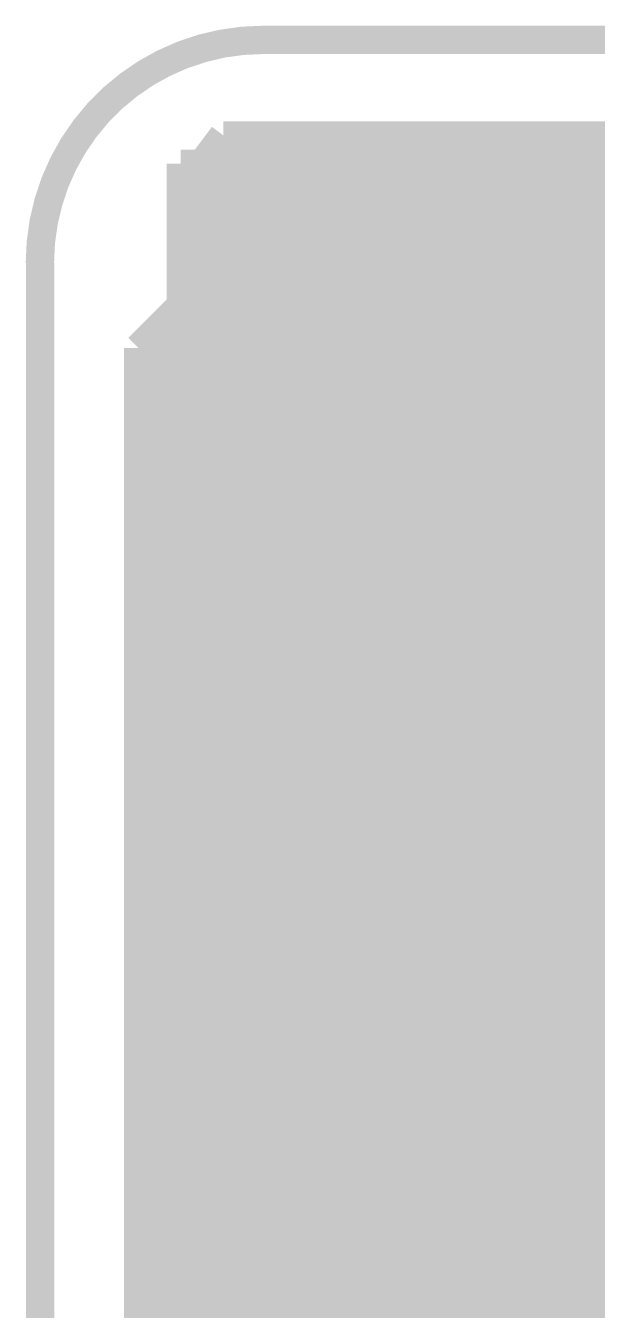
# Model space of a CAD drawing. Extents: x -72 to 72, y -47 to 50.
# Drawn here: x -72.13 to -67.01, y 6.61 to 18.13 of the extents above; entities that cross this region are included whole.
import ezdxf

# ---------------------------------------------------------------- set-up
doc = ezdxf.new("R2010")
doc.units = 0
doc.header["$MEASUREMENT"] = 0
doc.layers.get('0').update_dxf_attribs({"linetype": 'CONTINUOUS'})
for name, color, linetype in [('22-303-0_BOT', 7, 'CONTINUOUS'), ('22-303-0_DRD', 7, 'CONTINUOUS'), ('22-303-0_GND', 6, 'CONTINUOUS'), ('22-303-0_IN1', 4, 'CONTINUOUS'), ('22-303-0_IN2', 3, 'CONTINUOUS'), ('22-303-0_PWR', 5, 'CONTINUOUS'), ('22-303-0_SMB', 10, 'CONTINUOUS'), ('22-303-0_SMT', 14, 'CONTINUOUS'), ('22-303-0_TOP', 8, 'CONTINUOUS'), ('THRUHOLE_TAP', 7, 'CONTINUOUS')]:
    doc.layers.add(name, color=color, linetype=linetype)

# ---------------------------------------------------------------- blocks, each defined once
blk = doc.blocks.new('ROUND_1')
at = {"const_width": 0.50038}
blk.add_lwpolyline([(-0.25019, 0, 1), (0.25019, 0, 1)], format="xyb", close=True, dxfattribs=at)
blk = doc.blocks.new('ROUND_29')
at = {"const_width": 2.99974}
blk.add_lwpolyline([(-1.49987, 0, 1), (1.49987, 0, 1)], format="xyb", close=True, dxfattribs=at)
blk = doc.blocks.new('ROUND_77')
at = {"const_width": 3.24993}
blk.add_lwpolyline([(-1.624964, 0, 1), (1.624964, 0, 1)], format="xyb", close=True, dxfattribs=at)
blk = doc.blocks.new('ROUND_20')
at = {"const_width": 0.7493}
blk.add_lwpolyline([(-0.37465, 0, 1), (0.37465, 0, 1)], format="xyb", close=True, dxfattribs=at)
blk = doc.blocks.new('ROUND_102')
at = {"const_width": 1.6002}
blk.add_lwpolyline([(-0.8001, 0, 1), (0.8001, 0, 1)], format="xyb", close=True, dxfattribs=at)

msp = doc.modelspace()

# ---------------------------------------------------------------- linework, layer by layer
at = {"layer": '22-303-0_BOT'}
for points, const_width in [([(-70.358, 17.145), (-70.739, 16.637)], 0.254), ([(-44.958, 17.145), (-70.358, 17.145)], 0.254), ([(-70.2818, 17.145), (-70.2818, 16.55318)], 0.254), ([(-70.0532, 17.145), (-70.0532, 16.65224)], 0.254), ([(-69.8246, 17.145), (-69.8246, 16.67764)], 0.254), ([(-69.596, 17.145), (-69.596, 16.637)], 0.254), ([(-69.3674, 17.145), (-69.3674, 16.51762)], 0.254), ([(-69.1388, 17.145), (-69.1388, 16.25092)], 0.254), ([(-68.9102, 17.145), (-68.9102, 14.39672)], 0.254), ([(-68.6816, 17.145), (-68.6816, 14.39672)], 0.254), ([(-68.453, 17.145), (-68.453, 14.39672)], 0.254), ([(-68.2244, 17.145), (-68.2244, 14.39672)], 0.254), ([(-67.9958, 17.145), (-67.9958, 14.39672)], 0.254), ([(-67.7672, 17.145), (-67.7672, 14.39672)], 0.254), ([(-67.5386, 17.145), (-67.5386, 14.39672)], 0.254), ([(-67.31, 17.145), (-67.31, 14.39672)], 0.254), ([(-67.0814, 17.145), (-67.0814, 14.39672)], 0.254), ([(-70.5104, 16.9418), (-70.5104, 16.33474)], 0.254), ([(-28.85948, 16.9926), (-70.4723, 16.9926)], 0.254), ([(-30.79496, 16.764), (-70.64248, 16.764)], 0.254), ([(-70.739, 16.637), (-70.739, -4.953)], 0.254), ([(-70.30974, 16.5354), (-70.739, 16.5354)], 0.254), ([(-31.02864, 16.5354), (-69.39026, 16.5354)], 0.254), ([(-70.52818, 16.3068), (-70.739, 16.3068)], 0.254), ([(-31.25724, 16.3068), (-69.17182, 16.3068)], 0.254), ([(-70.62724, 16.0782), (-70.739, 16.0782)], 0.254), ([(-31.48584, 16.0782), (-69.07022, 16.0782)], 0.254), ([(-70.65264, 15.8496), (-70.739, 15.8496)], 0.254), ([(-31.71444, 15.8496), (-69.04482, 15.8496)], 0.254), ([(-70.612, 15.621), (-70.739, 15.621)], 0.254), ([(-44.24426, 15.621), (-69.08546, 15.621)], 0.254), ([(-69.1388, 15.49908), (-69.1388, 14.39672)], 0.254), ([(-70.49262, 15.3924), (-70.739, 15.3924)], 0.254), ([(-70.5104, 15.41526), (-70.5104, -4.953)], 0.254), ([(-44.5389, 15.3924), (-69.20738, 15.3924)], 0.254), ([(-70.2818, 15.19682), (-70.2818, 14.39672)], 0.254), ([(-69.3674, 15.23238), (-69.3674, 14.39672)], 0.254), ([(-70.22592, 15.1638), (-70.739, 15.1638)], 0.254), ([(-70.0532, 15.09522), (-70.0532, 14.39672)], 0.254), ([(-69.596, 15.11046), (-69.596, 14.39672)], 0.254), ([(-57.67578, 15.1638), (-69.47408, 15.1638)], 0.254), ([(-69.8246, 15.06982), (-69.8246, 14.39672)], 0.254), ([(-58.0263, 14.9352), (-70.739, 14.9352)], 0.254), ([(-58.22696, 14.7066), (-70.739, 14.7066)], 0.254), ([(-58.35142, 14.478), (-70.739, 14.478)], 0.254), ([(-66.34226, 14.39672), (-70.30212, 14.39672), (-70.30212, 12.31392)], 0.254), ([(-70.30212, 14.2494), (-70.739, 14.2494)], 0.254), ([(-70.30212, 14.0208), (-70.739, 14.0208)], 0.254), ([(-69.11848, 13.7795), (-69.04228, 13.99032), (-68.59778, 13.99032), (-68.52412, 13.7795), (-68.52412, 13.56868), (-68.59778, 13.35532), (-69.04228, 13.35532), (-69.11848, 13.1445), (-69.11848, 12.93368), (-69.04228, 12.72032), (-68.59778, 12.72032), (-68.52412, 12.93368)], 0.2032), ([(-67.26682, 12.72032), (-66.74866, 12.72032), (-66.74866, 13.99032)], 0.2032), ([(-70.30212, 13.7922), (-70.739, 13.7922)], 0.254), ([(-70.30212, 13.5636), (-70.739, 13.5636)], 0.254), ([(-70.30212, 13.335), (-70.739, 13.335)], 0.254), ([(-70.30212, 13.1064), (-70.739, 13.1064)], 0.254), ([(-69.74586, 12.72032), (-69.89318, 12.72032), (-69.89318, 12.93368), (-69.74586, 12.93368), (-69.74586, 12.72032)], 0.2032), ([(-67.89674, 12.72032), (-68.04406, 12.72032), (-68.04406, 12.93368), (-67.89674, 12.93368), (-67.89674, 12.72032)], 0.2032), ([(-70.30212, 12.8778), (-70.739, 12.8778)], 0.254), ([(-70.30212, 12.6492), (-70.739, 12.6492)], 0.254), ([(-70.30212, 12.4206), (-70.739, 12.4206)], 0.254), ([(-66.34226, 12.31392), (-70.30212, 12.31392)], 0.254), ([(-70.2818, 12.31392), (-70.2818, -4.953)], 0.254), ([(-70.0532, 12.31392), (-70.0532, -4.953)], 0.254), ([(-69.8246, 12.31392), (-69.8246, -4.953)], 0.254), ([(-69.596, 12.31392), (-69.596, -4.953)], 0.254), ([(-69.3674, 12.31392), (-69.3674, -4.953)], 0.254), ([(-69.1388, 12.31392), (-69.1388, 8.03402)], 0.254), ([(-68.9102, 12.31392), (-68.9102, 8.56488)], 0.254), ([(-68.6816, 12.31392), (-68.6816, 8.93064)], 0.254), ([(-68.453, 12.31392), (-68.453, 9.21258)], 0.254), ([(-68.2244, 12.31392), (-68.2244, 9.44372)], 0.254), ([(-67.9958, 12.31392), (-67.9958, 9.63168)], 0.254), ([(-67.7672, 12.31392), (-67.7672, 9.7917)], 0.254), ([(-67.5386, 12.31392), (-67.5386, 9.92378)], 0.254), ([(-67.31, 12.31392), (-67.31, 10.033)], 0.254), ([(-67.0814, 12.31392), (-67.0814, 10.1219)], 0.254), ([(-58.45556, 12.192), (-70.739, 12.192)], 0.254), ([(-58.45556, 11.9634), (-70.739, 11.9634)], 0.254), ([(-58.45556, 11.7348), (-70.739, 11.7348)], 0.254), ([(-58.45556, 11.5062), (-70.739, 11.5062)], 0.254), ([(-58.45556, 11.2776), (-70.739, 11.2776)], 0.254), ([(-58.45556, 11.049), (-70.739, 11.049)], 0.254), ([(-58.45556, 10.8204), (-70.739, 10.8204)], 0.254), ([(-58.45556, 10.5918), (-70.739, 10.5918)], 0.254), ([(-58.45556, 10.3632), (-70.739, 10.3632)], 0.254), ([(-67.0433, 10.1346), (-70.739, 10.1346)], 0.254), ([(-67.57162, 9.906), (-70.739, 9.906)], 0.254), ([(-67.93484, 9.6774), (-70.739, 9.6774)], 0.254), ([(-68.21678, 9.4488), (-70.739, 9.4488)], 0.254), ([(-68.44792, 9.2202), (-70.739, 9.2202)], 0.254), ([(-68.63588, 8.9916), (-70.739, 8.9916)], 0.254), ([(-68.79336, 8.763), (-70.739, 8.763)], 0.254), ([(-68.92544, 8.5344), (-70.739, 8.5344)], 0.254), ([(-69.03466, 8.3058), (-70.739, 8.3058)], 0.254), ([(-69.12356, 8.0772), (-70.739, 8.0772)], 0.254), ([(-69.19214, 7.8486), (-70.739, 7.8486)], 0.254), ([(-69.24548, 7.62), (-70.739, 7.62)], 0.254), ([(-69.28104, 7.3914), (-70.739, 7.3914)], 0.254), ([(-69.30136, 7.1628), (-70.739, 7.1628)], 0.254), ([(-69.3039, 6.9342), (-70.739, 6.9342)], 0.254), ([(-69.2912, 6.7056), (-70.739, 6.7056)], 0.254)]:
    msp.add_lwpolyline(points, dxfattribs=dict(at, const_width=const_width))
at = {"layer": '22-303-0_BOT', "const_width": 0.254}
for points in [[(-69.85, 16.68018, 0.4142136), (-70.65518, 15.875)], [(-69.04482, 15.875, 0.4142136), (-69.85, 16.68018)], [(-70.65518, 15.875, 0.4142136), (-69.85, 15.06982)], [(-69.85, 15.06982, 0.4142136), (-69.04482, 15.875)], [(-65.99936, 10.30478, 0.4142136), (-69.3039, 7.00024)], [(-69.3039, 7.00024, 0.4142136), (-65.99936, 3.6957)]]:
    msp.add_lwpolyline(points, format="xyb", dxfattribs=at)
at = {"layer": '22-303-0_DRD', "const_width": 0.254}
msp.add_lwpolyline([(-69.99986, 18.00098, 0.4142136), (-72.00138, 15.99946)], format="xyb", dxfattribs=at)
for points in [[(-69.99986, 18.00098), (-46.40072, 18.00098)], [(-71.99884, -4.0005), (-71.99884, 15.99946)]]:
    msp.add_lwpolyline(points, dxfattribs=at)
at = {"layer": '22-303-0_GND', "const_width": 0.254}
msp.add_lwpolyline([(-69.99986, 18.00098, 0.4142136), (-72.00138, 15.99946)], format="xyb", dxfattribs=at)
at = {"layer": '22-303-0_GND'}
for points, const_width in [([(-69.99986, 18.00098), (-46.40072, 18.00098)], 0.254), ([(-71.99884, -4.0005), (-71.99884, 15.99946)], 0.254), ([(-67.9831, 13.99032), (-67.9831, 12.72032), (-68.13042, 12.93368), (-68.4276, 13.7795), (-68.57492, 13.99032), (-68.57492, 12.72032)], 0.2032), ([(-69.35216, 13.35532), (-69.05498, 13.35532), (-69.05498, 12.93368), (-69.13118, 12.72032), (-69.57568, 12.72032), (-69.64934, 12.93368), (-69.64934, 13.7795), (-69.57568, 13.99032), (-69.13118, 13.99032), (-69.05498, 13.7795)], 0.2032), ([(-67.50304, 12.72032), (-67.05854, 12.72032), (-66.90868, 13.1445), (-66.90868, 13.56868), (-67.05854, 13.99032), (-67.50304, 13.99032)], 0.2032), ([(-67.42938, 12.72032), (-67.42938, 13.99032)], 0.2032)]:
    msp.add_lwpolyline(points, dxfattribs=dict(at, const_width=const_width))
at = {"layer": '22-303-0_IN1', "const_width": 0.254}
for points in [[(-69.215, 17.145), (-71.12, 15.24)], [(-69.2912, 17.0688), (-69.2912, 7.29742)], [(-32.98698, 17.0942), (-69.2658, 17.0942)], [(-45.339, 17.145), (-69.215, 17.145)], [(-69.0626, 17.145), (-69.0626, 8.23976)], [(-68.834, 17.145), (-68.834, 8.6995)], [(-68.6054, 17.145), (-68.6054, 9.03224)], [(-68.3768, 17.145), (-68.3768, 9.29386)], [(-68.1482, 17.145), (-68.1482, 9.50976)], [(-67.9196, 17.145), (-67.9196, 9.6901)], [(-67.691, 17.145), (-67.691, 9.83742)], [(-67.4624, 17.145), (-67.4624, 9.96188)], [(-67.2338, 17.145), (-67.2338, 10.06348)], [(-67.0052, 17.145), (-67.0052, 10.1473)], [(-69.5198, 16.8402), (-69.5198, -5.08)], [(-32.92094, 16.8656), (-69.4944, 16.8656)], [(-69.7484, 16.6116), (-69.7484, -5.08)], [(-32.71266, 16.637), (-69.723, 16.637)], [(-69.977, 16.383), (-69.977, -5.08)], [(-31.66364, 16.4084), (-69.9516, 16.4084)], [(-70.2056, 16.1544), (-70.2056, -4.8514)], [(-31.89224, 16.1798), (-70.1802, 16.1798)], [(-70.4342, 15.9258), (-70.4342, -4.6228)], [(-32.12084, 15.9512), (-70.4088, 15.9512)], [(-70.6628, 15.6972), (-70.6628, -4.3942)], [(-53.40858, 15.7226), (-70.6374, 15.7226)], [(-70.8914, 15.4686), (-70.8914, -4.1656)], [(-53.66004, 15.494), (-70.866, 15.494)], [(-71.12, 15.24), (-71.12, -3.937)], [(-57.30494, 15.2654), (-71.0946, 15.2654)], [(-57.90184, 15.0368), (-71.12, 15.0368)], [(-58.14822, 14.8082), (-71.12, 14.8082)], [(-58.30316, 14.5796), (-71.12, 14.5796)], [(-58.39714, 14.351), (-71.12, 14.351)], [(-58.4454, 14.1224), (-71.12, 14.1224)], [(-58.45302, 13.8938), (-71.12, 13.8938)], [(-58.41746, 13.6652), (-71.12, 13.6652)], [(-58.34126, 13.4366), (-71.12, 13.4366)], [(-58.20918, 13.208), (-71.12, 13.208)], [(-57.99836, 12.9794), (-71.12, 12.9794)], [(-57.61482, 12.7508), (-71.12, 12.7508)], [(-65.59042, 12.5222), (-71.12, 12.5222)], [(-65.59042, 12.2936), (-71.12, 12.2936)], [(-65.59042, 12.065), (-71.12, 12.065)], [(-65.59042, 11.8364), (-71.12, 11.8364)], [(-65.59042, 11.6078), (-71.12, 11.6078)], [(-65.59042, 11.3792), (-71.12, 11.3792)], [(-65.59042, 11.1506), (-71.12, 11.1506)], [(-65.59042, 10.922), (-71.12, 10.922)], [(-65.59042, 10.6934), (-71.12, 10.6934)], [(-58.45556, 10.4648), (-71.12, 10.4648)], [(-66.66484, 10.2362), (-71.12, 10.2362)], [(-67.36842, 10.0076), (-71.12, 10.0076)], [(-67.78752, 9.779), (-71.12, 9.779)], [(-68.09994, 9.5504), (-71.12, 9.5504)], [(-68.3514, 9.3218), (-71.12, 9.3218)], [(-68.55714, 9.0932), (-71.12, 9.0932)], [(-68.72732, 8.8646), (-71.12, 8.8646)], [(-68.86956, 8.636), (-71.12, 8.636)], [(-68.98894, 8.4074), (-71.12, 8.4074)], [(-69.08546, 8.1788), (-71.12, 8.1788)], [(-69.1642, 7.9502), (-71.12, 7.9502)], [(-69.22516, 7.7216), (-71.12, 7.7216)], [(-69.26834, 7.493), (-71.12, 7.493)], [(-69.29374, 7.2644), (-71.12, 7.2644)], [(-69.3039, 7.0358), (-71.12, 7.0358)], [(-69.29882, 6.8072), (-71.12, 6.8072)], [(-69.2912, 6.70052), (-69.2912, -5.08)], [(-69.2785, 6.5786), (-71.12, 6.5786)]]:
    msp.add_lwpolyline(points, dxfattribs=at)
for points in [[(-65.99936, 10.30478, 0.4142136), (-69.3039, 7.00024)], [(-69.3039, 7.00024, 0.4142136), (-65.99936, 3.6957)]]:
    msp.add_lwpolyline(points, format="xyb", dxfattribs=at)
at = {"layer": '22-303-0_IN2'}
for points, const_width in [([(-70.358, 17.145), (-70.739, 16.637)], 0.254), ([(-44.958, 17.145), (-70.358, 17.145)], 0.254), ([(-70.2818, 17.145), (-70.2818, -4.953)], 0.254), ([(-70.0532, 17.145), (-70.0532, 12.61872)], 0.254), ([(-69.8246, 17.145), (-69.8246, 12.61872)], 0.254), ([(-69.596, 17.145), (-69.596, 12.61872)], 0.254), ([(-69.3674, 17.145), (-69.3674, 12.61872)], 0.254), ([(-69.1388, 17.145), (-69.1388, 12.61872)], 0.254), ([(-68.9102, 17.145), (-68.9102, 12.61872)], 0.254), ([(-68.6816, 17.145), (-68.6816, 12.61872)], 0.254), ([(-68.453, 17.145), (-68.453, 12.61872)], 0.254), ([(-68.2244, 17.145), (-68.2244, 12.61872)], 0.254), ([(-67.9958, 17.145), (-67.9958, 12.61872)], 0.254), ([(-67.7672, 17.145), (-67.7672, 12.61872)], 0.254), ([(-67.5386, 17.145), (-67.5386, 12.61872)], 0.254), ([(-67.31, 17.145), (-67.31, 12.61872)], 0.254), ([(-67.0814, 17.145), (-67.0814, 12.61872)], 0.254), ([(-70.5104, 16.9418), (-70.5104, -4.953)], 0.254), ([(-28.85948, 16.9926), (-70.4723, 16.9926)], 0.254), ([(-25.59304, 16.764), (-70.64248, 16.764)], 0.254), ([(-70.739, 16.637), (-70.739, -4.953)], 0.254), ([(-25.36444, 16.5354), (-70.739, 16.5354)], 0.254), ([(-25.13584, 16.3068), (-70.739, 16.3068)], 0.254), ([(-24.90724, 16.0782), (-70.739, 16.0782)], 0.254), ([(-24.67864, 15.8496), (-70.739, 15.8496)], 0.254), ([(-44.24426, 15.621), (-70.739, 15.621)], 0.254), ([(-44.5389, 15.3924), (-70.739, 15.3924)], 0.254), ([(-57.67578, 15.1638), (-70.739, 15.1638)], 0.254), ([(-58.0263, 14.9352), (-70.739, 14.9352)], 0.254), ([(-58.22696, 14.7066), (-70.739, 14.7066)], 0.254), ([(-58.35142, 14.478), (-70.739, 14.478)], 0.254), ([(-58.42508, 14.2494), (-70.739, 14.2494)], 0.254), ([(-58.45302, 14.0208), (-70.739, 14.0208)], 0.254), ([(-58.44286, 13.7922), (-70.739, 13.7922)], 0.254), ([(-58.38952, 13.5636), (-70.739, 13.5636)], 0.254), ([(-58.29046, 13.335), (-70.739, 13.335)], 0.254), ([(-58.1279, 13.1064), (-70.739, 13.1064)], 0.254), ([(-57.86374, 12.8778), (-70.739, 12.8778)], 0.254), ([(-58.45556, 12.6492), (-70.739, 12.6492)], 0.254), ([(-66.87312, 12.61872), (-70.12686, 12.61872), (-70.12686, 10.53592)], 0.254), ([(-70.12686, 12.4206), (-70.739, 12.4206)], 0.254), ([(-68.64858, 12.21232), (-68.64858, 10.94232), (-68.49872, 11.15568), (-68.20408, 12.0015), (-68.05422, 12.21232), (-68.05422, 10.94232)], 0.2032), ([(-70.12686, 12.192), (-70.739, 12.192)], 0.254), ([(-69.72046, 10.94232), (-69.12864, 10.94232), (-69.72046, 11.79068), (-69.72046, 12.0015), (-69.6468, 12.21232), (-69.2023, 12.21232), (-69.12864, 12.0015)], 0.2032), ([(-67.57416, 12.21232), (-67.27698, 12.21232)], 0.2032), ([(-67.42684, 10.94232), (-67.42684, 12.21232)], 0.2032), ([(-70.12686, 11.9634), (-70.739, 11.9634)], 0.254), ([(-70.12686, 11.7348), (-70.739, 11.7348)], 0.254), ([(-70.12686, 11.5062), (-70.739, 11.5062)], 0.254), ([(-70.12686, 11.2776), (-70.739, 11.2776)], 0.254), ([(-70.12686, 11.049), (-70.739, 11.049)], 0.254), ([(-70.12686, 10.8204), (-70.739, 10.8204)], 0.254), ([(-67.57416, 10.94232), (-67.27698, 10.94232)], 0.2032), ([(-70.12686, 10.5918), (-70.739, 10.5918)], 0.254), ([(-66.87312, 10.53592), (-70.12686, 10.53592)], 0.254), ([(-70.0532, 10.53592), (-70.0532, -4.953)], 0.254), ([(-69.8246, 10.53592), (-69.8246, -4.953)], 0.254), ([(-69.596, 10.53592), (-69.596, -4.953)], 0.254), ([(-69.3674, 10.53592), (-69.3674, -4.953)], 0.254), ([(-69.1388, 10.53592), (-69.1388, 8.03402)], 0.254), ([(-68.9102, 10.53592), (-68.9102, 8.56488)], 0.254), ([(-68.6816, 10.53592), (-68.6816, 8.93064)], 0.254), ([(-68.453, 10.53592), (-68.453, 9.21258)], 0.254), ([(-68.2244, 10.53592), (-68.2244, 9.44372)], 0.254), ([(-67.9958, 10.53592), (-67.9958, 9.63168)], 0.254), ([(-67.7672, 10.53592), (-67.7672, 9.7917)], 0.254), ([(-67.5386, 10.53592), (-67.5386, 9.92378)], 0.254), ([(-67.31, 10.53592), (-67.31, 10.033)], 0.254), ([(-67.0814, 10.53592), (-67.0814, 10.1219)], 0.254), ([(-58.45556, 10.3632), (-70.739, 10.3632)], 0.254), ([(-67.0433, 10.1346), (-70.739, 10.1346)], 0.254), ([(-67.57162, 9.906), (-70.739, 9.906)], 0.254), ([(-67.93484, 9.6774), (-70.739, 9.6774)], 0.254), ([(-68.21678, 9.4488), (-70.739, 9.4488)], 0.254), ([(-68.44792, 9.2202), (-70.739, 9.2202)], 0.254), ([(-68.63588, 8.9916), (-70.739, 8.9916)], 0.254), ([(-68.79336, 8.763), (-70.739, 8.763)], 0.254), ([(-68.92544, 8.5344), (-70.739, 8.5344)], 0.254), ([(-69.03466, 8.3058), (-70.739, 8.3058)], 0.254), ([(-69.12356, 8.0772), (-70.739, 8.0772)], 0.254), ([(-69.19214, 7.8486), (-70.739, 7.8486)], 0.254), ([(-69.24548, 7.62), (-70.739, 7.62)], 0.254), ([(-69.28104, 7.3914), (-70.739, 7.3914)], 0.254), ([(-69.30136, 7.1628), (-70.739, 7.1628)], 0.254), ([(-69.3039, 6.9342), (-70.739, 6.9342)], 0.254), ([(-69.2912, 6.7056), (-70.739, 6.7056)], 0.254)]:
    msp.add_lwpolyline(points, dxfattribs=dict(at, const_width=const_width))
at = {"layer": '22-303-0_IN2', "const_width": 0.254}
for points in [[(-65.99936, 10.30478, 0.4142136), (-69.3039, 7.00024)], [(-69.3039, 7.00024, 0.4142136), (-65.99936, 3.6957)]]:
    msp.add_lwpolyline(points, format="xyb", dxfattribs=at)
at = {"layer": '22-303-0_PWR', "const_width": 0.254}
msp.add_lwpolyline([(-69.99986, 18.00098, 0.4142136), (-72.00138, 15.99946)], format="xyb", dxfattribs=at)
for points in [[(-69.99986, 18.00098), (-46.40072, 18.00098)], [(-71.99884, -4.0005), (-71.99884, 15.99946)]]:
    msp.add_lwpolyline(points, dxfattribs=at)
at = {"layer": '22-303-0_TOP'}
for points, const_width in [([(-70.739, 16.891), (-70.739, -4.953)], 0.254), ([(-59.49442, 16.891), (-70.739, 16.891)], 0.254), ([(-70.5104, 16.891), (-70.5104, -4.953)], 0.254), ([(-70.2818, 16.891), (-70.2818, 14.39672)], 0.254), ([(-70.0532, 16.891), (-70.0532, 14.39672)], 0.254), ([(-69.8246, 16.891), (-69.8246, 14.39672)], 0.254), ([(-69.596, 16.891), (-69.596, 14.39672)], 0.254), ([(-69.3674, 16.891), (-69.3674, 14.39672)], 0.254), ([(-69.1388, 16.891), (-69.1388, 14.39672)], 0.254), ([(-68.9102, 16.891), (-68.9102, 14.39672)], 0.254), ([(-68.6816, 16.891), (-68.6816, 16.19758)], 0.254), ([(-68.453, 16.891), (-68.453, 16.4973)], 0.254), ([(-68.2244, 16.891), (-68.2244, 16.62938)], 0.254), ([(-67.9958, 16.891), (-67.9958, 16.67764)], 0.254), ([(-67.7672, 16.891), (-67.7672, 16.65986)], 0.254), ([(-67.5386, 16.891), (-67.5386, 16.56842)], 0.254), ([(-67.31, 16.891), (-67.31, 16.36776)], 0.254), ([(-67.0814, 16.891), (-67.0814, 14.39672)], 0.254), ([(-59.62142, 16.764), (-70.739, 16.764)], 0.254), ([(-68.40474, 16.5354), (-70.739, 16.5354)], 0.254), ([(-59.85002, 16.5354), (-67.48526, 16.5354)], 0.254), ([(-68.62318, 16.3068), (-70.739, 16.3068)], 0.254), ([(-60.07862, 16.3068), (-67.26682, 16.3068)], 0.254), ([(-68.72224, 16.0782), (-70.739, 16.0782)], 0.254), ([(-60.30722, 16.0782), (-67.16522, 16.0782)], 0.254), ([(-68.74764, 15.8496), (-70.739, 15.8496)], 0.254), ([(-60.49518, 15.8496), (-67.13982, 15.8496)], 0.254), ([(-68.707, 15.621), (-70.739, 15.621)], 0.254), ([(-68.6816, 15.55242), (-68.6816, 14.39672)], 0.254), ([(-60.59424, 15.621), (-67.18046, 15.621)], 0.254), ([(-68.58762, 15.3924), (-70.739, 15.3924)], 0.254), ([(-67.31, 15.3797), (-67.31, 14.39672)], 0.254), ([(-60.6298, 15.3924), (-67.30238, 15.3924)], 0.254), ([(-68.453, 15.25016), (-68.453, 14.39672)], 0.254), ([(-68.32092, 15.1638), (-70.739, 15.1638)], 0.254), ([(-68.2244, 15.12062), (-68.2244, 14.39672)], 0.254), ([(-67.7672, 15.09014), (-67.7672, 14.39672)], 0.254), ([(-60.6298, 15.1638), (-67.56908, 15.1638)], 0.254), ([(-67.5386, 15.18158), (-67.5386, 14.39672)], 0.254), ([(-67.9958, 15.07236), (-67.9958, 14.39672)], 0.254), ([(-60.6298, 14.9352), (-70.739, 14.9352)], 0.254), ([(-60.6298, 14.7066), (-70.739, 14.7066)], 0.254), ([(-60.6298, 14.478), (-70.739, 14.478)], 0.254), ([(-66.47942, 14.39672), (-70.43674, 14.39672), (-70.43674, 12.31392)], 0.254), ([(-70.43674, 14.2494), (-70.739, 14.2494)], 0.254), ([(-70.43674, 14.0208), (-70.739, 14.0208)], 0.254), ([(-69.51218, 12.72032), (-70.03034, 12.72032), (-70.03034, 13.99032)], 0.2032), ([(-67.66052, 12.93368), (-67.73418, 12.72032), (-68.17868, 12.72032), (-68.25488, 12.93368), (-68.25488, 13.7795), (-68.17868, 13.99032), (-67.73418, 13.99032), (-67.66052, 13.7795)], 0.2032), ([(-70.43674, 13.7922), (-70.739, 13.7922)], 0.254), ([(-70.43674, 13.5636), (-70.739, 13.5636)], 0.254), ([(-70.43674, 13.335), (-70.739, 13.335)], 0.254), ([(-70.43674, 13.1064), (-70.739, 13.1064)], 0.254), ([(-68.88226, 12.72032), (-68.73494, 12.72032), (-68.73494, 12.93368), (-68.88226, 12.93368), (-68.88226, 12.72032)], 0.2032), ([(-67.03314, 12.72032), (-66.88328, 12.72032), (-66.88328, 12.93368), (-67.03314, 12.93368), (-67.03314, 12.72032)], 0.2032), ([(-70.43674, 12.8778), (-70.739, 12.8778)], 0.254), ([(-70.43674, 12.6492), (-70.739, 12.6492)], 0.254), ([(-70.43674, 12.4206), (-70.739, 12.4206)], 0.254), ([(-66.47942, 12.31392), (-70.43674, 12.31392)], 0.254), ([(-70.2818, 12.31392), (-70.2818, -4.953)], 0.254), ([(-70.0532, 12.31392), (-70.0532, -4.953)], 0.254), ([(-69.8246, 12.31392), (-69.8246, -4.953)], 0.254), ([(-69.596, 12.31392), (-69.596, -4.953)], 0.254), ([(-69.3674, 12.31392), (-69.3674, 0.56388)], 0.254), ([(-69.1388, 12.31392), (-69.1388, 8.03402)], 0.254), ([(-68.9102, 12.31392), (-68.9102, 8.56488)], 0.254), ([(-68.6816, 12.31392), (-68.6816, 8.93064)], 0.254), ([(-68.453, 12.31392), (-68.453, 9.21258)], 0.254), ([(-68.2244, 12.31392), (-68.2244, 9.44372)], 0.254), ([(-67.9958, 12.31392), (-67.9958, 9.63168)], 0.254), ([(-67.7672, 12.31392), (-67.7672, 9.7917)], 0.254), ([(-67.5386, 12.31392), (-67.5386, 9.92378)], 0.254), ([(-67.31, 12.31392), (-67.31, 10.033)], 0.254), ([(-67.0814, 12.31392), (-67.0814, 10.1219)], 0.254), ([(-60.6298, 12.192), (-70.739, 12.192)], 0.254), ([(-60.6298, 11.9634), (-70.739, 11.9634)], 0.254), ([(-60.6298, 11.7348), (-70.739, 11.7348)], 0.254), ([(-60.6298, 11.5062), (-70.739, 11.5062)], 0.254), ([(-60.6298, 11.2776), (-70.739, 11.2776)], 0.254), ([(-60.6298, 11.049), (-70.739, 11.049)], 0.254), ([(-60.6298, 10.8204), (-70.739, 10.8204)], 0.254), ([(-60.6298, 10.5918), (-70.739, 10.5918)], 0.254), ([(-60.6298, 10.3632), (-70.739, 10.3632)], 0.254), ([(-67.0433, 10.1346), (-70.739, 10.1346)], 0.254), ([(-67.57162, 9.906), (-70.739, 9.906)], 0.254), ([(-67.93484, 9.6774), (-70.739, 9.6774)], 0.254), ([(-68.21678, 9.4488), (-70.739, 9.4488)], 0.254), ([(-68.44792, 9.2202), (-70.739, 9.2202)], 0.254), ([(-68.63588, 8.9916), (-70.739, 8.9916)], 0.254), ([(-68.79336, 8.763), (-70.739, 8.763)], 0.254), ([(-68.92544, 8.5344), (-70.739, 8.5344)], 0.254), ([(-69.03466, 8.3058), (-70.739, 8.3058)], 0.254), ([(-69.12356, 8.0772), (-70.739, 8.0772)], 0.254), ([(-69.19214, 7.8486), (-70.739, 7.8486)], 0.254), ([(-69.24548, 7.62), (-70.739, 7.62)], 0.254), ([(-69.28104, 7.3914), (-70.739, 7.3914)], 0.254), ([(-69.30136, 7.1628), (-70.739, 7.1628)], 0.254), ([(-69.3039, 6.9342), (-70.739, 6.9342)], 0.254), ([(-69.2912, 6.7056), (-70.739, 6.7056)], 0.254)]:
    msp.add_lwpolyline(points, dxfattribs=dict(at, const_width=const_width))
at = {"layer": '22-303-0_TOP', "const_width": 0.254}
for points in [[(-67.945, 16.68018, 0.4142136), (-68.75018, 15.875)], [(-67.13982, 15.875, 0.4142136), (-67.945, 16.68018)], [(-68.75018, 15.875, 0.4142136), (-67.945, 15.06982)], [(-67.945, 15.06982, 0.4142136), (-67.13982, 15.875)], [(-65.99936, 10.30478, 0.4142136), (-69.3039, 7.00024)], [(-69.3039, 7.00024, 0.4142136), (-65.99936, 3.6957)]]:
    msp.add_lwpolyline(points, format="xyb", dxfattribs=at)

# ---------------------------------------------------------------- block references
at = {"layer": '22-303-0_BOT'}
for name, p in [('ROUND_1', (-69.85, 15.875)), ('ROUND_29', (-65.99936, 7.00024))]:
    msp.add_blockref(name, p, dxfattribs=at)
at = {"layer": '22-303-0_GND'}
msp.add_blockref('ROUND_77', (-65.99936, 7.00024), dxfattribs=at)
at = {"layer": '22-303-0_IN1'}
msp.add_blockref('ROUND_29', (-65.99936, 7.00024), dxfattribs=at)
at = {"layer": '22-303-0_IN2'}
msp.add_blockref('ROUND_29', (-65.99936, 7.00024), dxfattribs=at)
at = {"layer": '22-303-0_PWR'}
msp.add_blockref('ROUND_77', (-65.99936, 7.00024), dxfattribs=at)
at = {"layer": '22-303-0_SMB'}
for name, p in [('ROUND_20', (-69.85, 15.875)), ('ROUND_29', (-65.99936, 7.00024))]:
    msp.add_blockref(name, p, dxfattribs=at)
at = {"layer": '22-303-0_SMT'}
for name, p in [('ROUND_20', (-67.945, 15.875)), ('ROUND_29', (-65.99936, 7.00024))]:
    msp.add_blockref(name, p, dxfattribs=at)
at = {"layer": '22-303-0_TOP'}
for name, p in [('ROUND_1', (-67.945, 15.875)), ('ROUND_29', (-65.99936, 7.00024))]:
    msp.add_blockref(name, p, dxfattribs=at)
at = {"layer": 'THRUHOLE_TAP'}
msp.add_blockref('ROUND_102', (-65.99936, 7.00024), dxfattribs=at)

doc.saveas('drawing.dxf')
